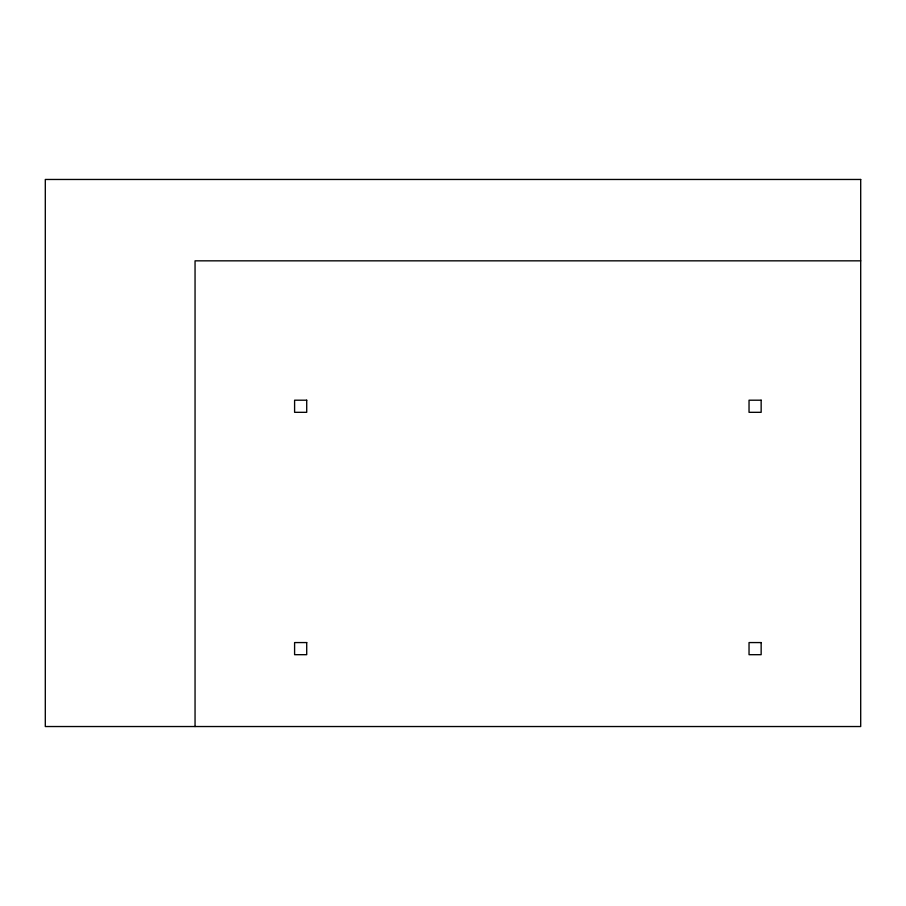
<?xml version="1.0" encoding="UTF-8"?>
<svg xmlns="http://www.w3.org/2000/svg" width="906" height="906" viewBox="0 0 906 906"><rect width="100%" height="100%" fill="white"/><g stroke="black" fill="none" stroke-linecap="round" stroke-linejoin="round"><path stroke-width="1.36" d="M860.7 260.837L195.05 260.837L195.05 726.533M860.7 179.467L45.3 179.467L45.3 726.533L860.7 726.533L860.7 179.467M306.715 400.203L294.597 400.203L294.597 412.321L306.715 412.321L306.715 400.203M761.153 400.203L749.036 400.203L749.036 412.321L761.153 412.321L761.153 400.203M306.715 642.569L294.597 642.569L294.597 654.687L306.715 654.687L306.715 642.569M761.153 642.569L749.036 642.569L749.036 654.687L761.153 654.687L761.153 642.569"/></g></svg>
